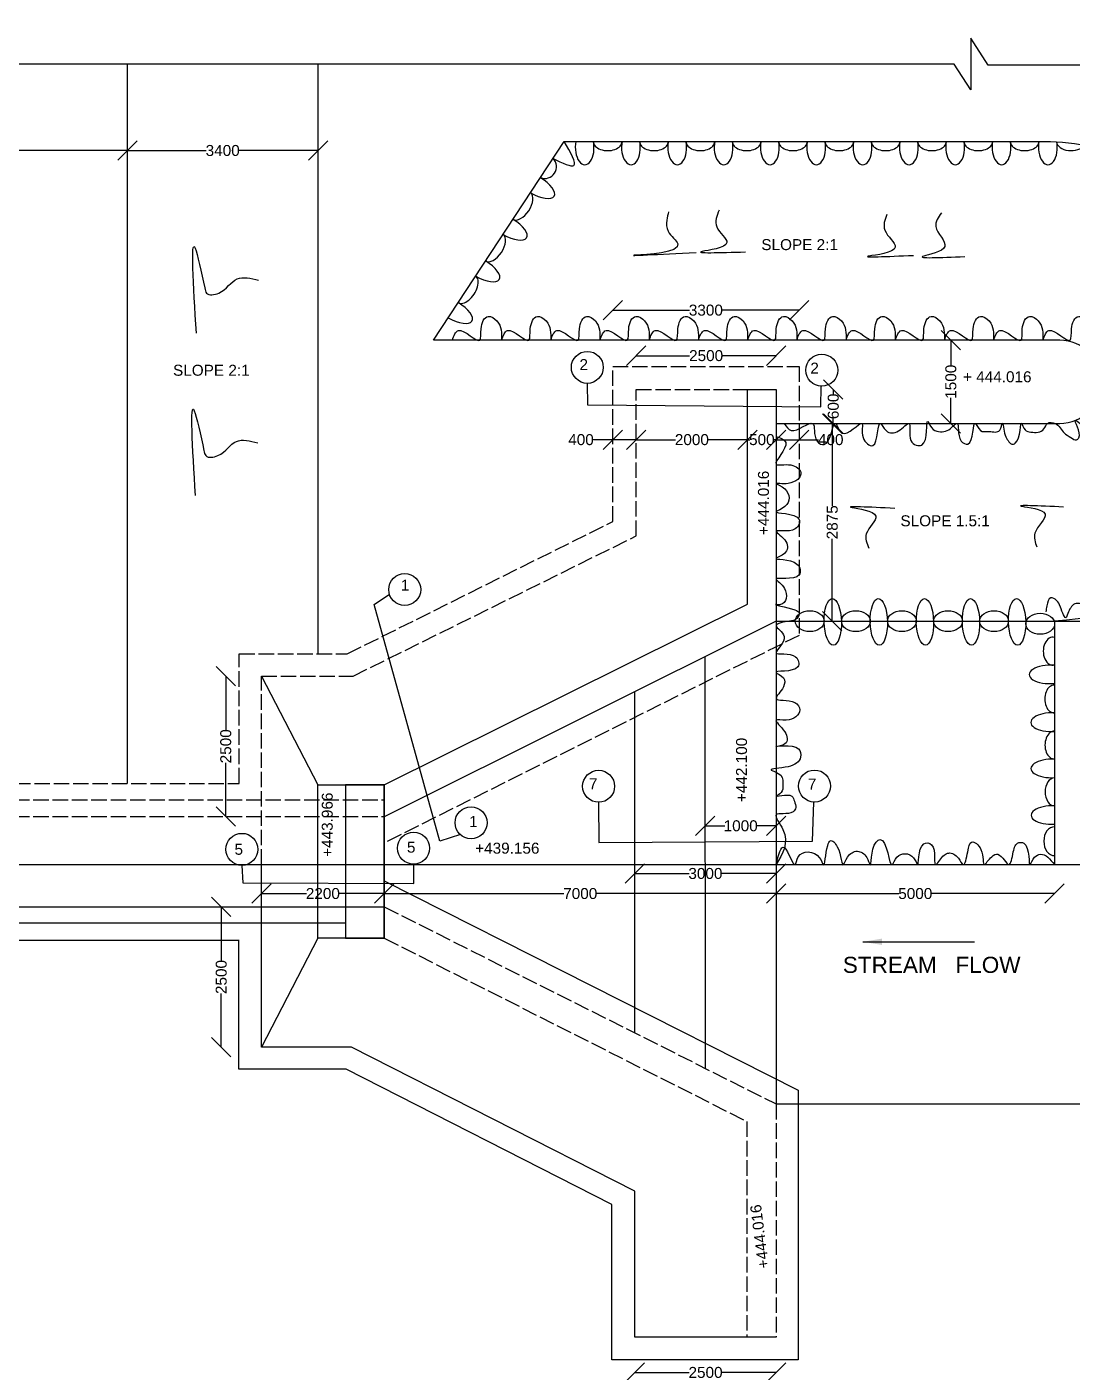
# Model space of a CAD drawing. Header units: millimetres. Extents: x 8337 to 17510, y 6818 to 12081.
# Drawn here: x 13892 to 15513, y 8573 to 10658 of the extents above; entities that cross this region are included whole.
import ezdxf

# ---------------------------------------------------------------- set-up
doc = ezdxf.new("R2010")
doc.units = ezdxf.units.MM
doc.header["$MEASUREMENT"] = 0
doc.linetypes.add('ACAD_ISO02W100', pattern=[15, 12, -3])
doc.layers.add('DIMENSION', color=2, linetype='Continuous')
doc.styles.get("Standard").update_dxf_attribs({"font": 'arial.ttf', "height": 17})
doc.dimstyles.get("Standard").update_dxf_attribs({"dimtxt": 17, "dimasz": 30, "dimexe": 0.18, "dimexo": 0.0625, "dimgap": 0.09, "dimtad": 0, "dimdec": 0, "dimzin": 0, "dimdsep": 46, "dimtxsty": 'Standard', "dimblk": 'OBLIQUE', "dimcen": 0.09, "dimse1": 1, "dimse2": 1, "dimadec": 0, "dimazin": 0, "dimtfac": 1, "dimtdec": 0, "dimtofl": 0, "dimtmove": 0, "dimatfit": 3, "dimfxl": 1, "dimtolj": 1, "dimtzin": 0, "dimarcsym": 0})

# ---------------------------------------------------------------- blocks, each defined once
blk = doc.blocks.new('_Oblique')
at = {"color": 0, "linetype": 'ByBlock', "lineweight": -2}
blk.add_line((-0.5, -0.5), (0.5, 0.5), dxfattribs=at)
blk = doc.blocks.new('*D67')
at = {"layer": 'Defpoints', "color": 0}
for p in [(13613.8, 10466.2), (14048.3, 10466.2), (14048.3, 10466.2)]:
    blk.add_point(p, dxfattribs=at)
at = {"layer": 'DIMENSION', "color": 0, "lineweight": -2}
for p, q in [((13613.8, 10466.2), (13805.6, 10466.2)), ((14048.3, 10466.2), (13856.5, 10466.2))]:
    blk.add_line(p, q, dxfattribs=at)
at = {"layer": 'DIMENSION', "color": 0, "lineweight": -2, "xscale": 30, "yscale": 30, "zscale": 30, "rotation": 180}
blk.add_blockref('_Oblique', (13613.8, 10466.2), dxfattribs=at)
at = {"layer": 'DIMENSION', "color": 0, "lineweight": -2, "xscale": 30, "yscale": 30, "zscale": 30}
blk.add_blockref('_Oblique', (14048.3, 10466.2), dxfattribs=at)
at = {"layer": 'DIMENSION', "color": 0, "insert": (13831, 10466.2), "char_height": 17, "attachment_point": 5}
blk.add_mtext('\\A1;5000', dxfattribs=at)
blk = doc.blocks.new('*D68')
at = {"layer": 'Defpoints', "color": 0}
for p in [(14048.3, 10466.2), (14343.9, 10466.2), (14343.9, 10466.2)]:
    blk.add_point(p, dxfattribs=at)
at = {"layer": 'DIMENSION', "color": 0, "lineweight": -2}
for p, q in [((14048.3, 10466.2), (14170.6, 10466.2)), ((14343.9, 10466.2), (14221.5, 10466.2))]:
    blk.add_line(p, q, dxfattribs=at)
at = {"layer": 'DIMENSION', "color": 0, "lineweight": -2, "xscale": 30, "yscale": 30, "zscale": 30, "rotation": 180}
blk.add_blockref('_Oblique', (14048.3, 10466.2), dxfattribs=at)
at = {"layer": 'DIMENSION', "color": 0, "lineweight": -2, "xscale": 30, "yscale": 30, "zscale": 30}
blk.add_blockref('_Oblique', (14343.9, 10466.2), dxfattribs=at)
at = {"layer": 'DIMENSION', "color": 0, "insert": (14196.1, 10466.2), "char_height": 17, "attachment_point": 5}
blk.add_mtext('\\A1;3400', dxfattribs=at)
blk = doc.blocks.new('*D69')
at = {"layer": 'Defpoints', "color": 0}
for p in [(14256.1, 9651.6), (14200.9, 9434.2), (14256.1, 9434.2)]:
    blk.add_point(p, dxfattribs=at)
at = {"layer": 'DIMENSION', "color": 0, "lineweight": -2}
for p, q in [((14200.9, 9651.6), (14200.9, 9568.5)), ((14200.9, 9434.2), (14200.9, 9517.3))]:
    blk.add_line(p, q, dxfattribs=at)
at = {"layer": 'DIMENSION', "color": 0, "lineweight": -2, "xscale": 30, "yscale": 30, "zscale": 30}
for p, rotation in [((14200.9, 9651.6), 90), ((14200.9, 9434.2), 270)]:
    blk.add_blockref('_Oblique', p, dxfattribs=dict(at, rotation=rotation))
at = {"layer": 'DIMENSION', "color": 0, "insert": (14200.9, 9542.9), "char_height": 17, "attachment_point": 5, "rotation": 90}
blk.add_mtext('\\A1;2500', dxfattribs=at)
blk = doc.blocks.new('*D70')
at = {"layer": 'Defpoints', "color": 0}
for p in [(14256.1, 9314.6), (14446.7, 9314.6), (14446.7, 9314.6)]:
    blk.add_point(p, dxfattribs=at)
at = {"layer": 'DIMENSION', "color": 0, "lineweight": -2}
for p, q in [((14256.1, 9314.6), (14325.8, 9314.6)), ((14446.7, 9314.6), (14377, 9314.6))]:
    blk.add_line(p, q, dxfattribs=at)
at = {"layer": 'DIMENSION', "color": 0, "lineweight": -2, "xscale": 30, "yscale": 30, "zscale": 30, "rotation": 180}
blk.add_blockref('_Oblique', (14256.1, 9314.6), dxfattribs=at)
at = {"layer": 'DIMENSION', "color": 0, "lineweight": -2, "xscale": 30, "yscale": 30, "zscale": 30}
blk.add_blockref('_Oblique', (14446.7, 9314.6), dxfattribs=at)
at = {"layer": 'DIMENSION', "color": 0, "insert": (14351.4, 9314.6), "char_height": 17, "attachment_point": 5}
blk.add_mtext('\\A1;2200', dxfattribs=at)
blk = doc.blocks.new('*D71')
at = {"layer": 'Defpoints', "color": 0}
for p in [(14256.1, 9294), (14193.9, 9076.6), (14256.1, 9076.6)]:
    blk.add_point(p, dxfattribs=at)
at = {"layer": 'DIMENSION', "color": 0, "lineweight": -2}
for p, q in [((14193.9, 9294), (14193.9, 9210.9)), ((14193.9, 9076.6), (14193.9, 9159.7))]:
    blk.add_line(p, q, dxfattribs=at)
at = {"layer": 'DIMENSION', "color": 0, "lineweight": -2, "xscale": 30, "yscale": 30, "zscale": 30}
for p, rotation in [((14193.9, 9294), 90), ((14193.9, 9076.6), 270)]:
    blk.add_blockref('_Oblique', p, dxfattribs=dict(at, rotation=rotation))
at = {"layer": 'DIMENSION', "color": 0, "insert": (14193.9, 9185.3), "char_height": 17, "attachment_point": 5, "rotation": 90}
blk.add_mtext('\\A1;2500', dxfattribs=at)
blk = doc.blocks.new('*D72')
at = {"layer": 'Defpoints', "color": 0}
for p in [(14446.7, 9314.6), (15054.2, 9314.6), (15054.2, 9314.6)]:
    blk.add_point(p, dxfattribs=at)
at = {"layer": 'DIMENSION', "color": 0, "lineweight": -2}
for p, q in [((14446.7, 9314.6), (14725.1, 9314.6)), ((15054.2, 9314.6), (14775.8, 9314.6))]:
    blk.add_line(p, q, dxfattribs=at)
at = {"layer": 'DIMENSION', "color": 0, "lineweight": -2, "xscale": 30, "yscale": 30, "zscale": 30, "rotation": 180}
blk.add_blockref('_Oblique', (14446.7, 9314.6), dxfattribs=at)
at = {"layer": 'DIMENSION', "color": 0, "lineweight": -2, "xscale": 30, "yscale": 30, "zscale": 30}
blk.add_blockref('_Oblique', (15054.2, 9314.6), dxfattribs=at)
at = {"layer": 'DIMENSION', "color": 0, "insert": (14750.5, 9314.6), "char_height": 17, "attachment_point": 5}
blk.add_mtext('\\A1;7000', dxfattribs=at)
blk = doc.blocks.new('*D73')
at = {"layer": 'Defpoints', "color": 0}
for p in [(15485.9, 9359.5), (15054.2, 9314.6), (15485.9, 9314.6)]:
    blk.add_point(p, dxfattribs=at)
at = {"layer": 'DIMENSION', "color": 0, "lineweight": -2}
for p, q in [((15054.2, 9314.6), (15244.6, 9314.6)), ((15485.9, 9314.6), (15295.5, 9314.6))]:
    blk.add_line(p, q, dxfattribs=at)
at = {"layer": 'DIMENSION', "color": 0, "lineweight": -2, "xscale": 30, "yscale": 30, "zscale": 30, "rotation": 180}
blk.add_blockref('_Oblique', (15054.2, 9314.6), dxfattribs=at)
at = {"layer": 'DIMENSION', "color": 0, "lineweight": -2, "xscale": 30, "yscale": 30, "zscale": 30}
blk.add_blockref('_Oblique', (15485.9, 9314.6), dxfattribs=at)
at = {"layer": 'DIMENSION', "color": 0, "insert": (15270, 9314.6), "char_height": 17, "attachment_point": 5}
blk.add_mtext('\\A1;5000', dxfattribs=at)
blk = doc.blocks.new('*D74')
at = {"layer": 'Defpoints', "color": 0}
for p in [(14835, 9345.7), (15054.2, 9345.7), (15054.2, 9345.7)]:
    blk.add_point(p, dxfattribs=at)
at = {"layer": 'DIMENSION', "color": 0, "lineweight": -2}
for p, q in [((14835, 9345.7), (14919.2, 9345.7)), ((15054.2, 9345.7), (14970.1, 9345.7))]:
    blk.add_line(p, q, dxfattribs=at)
at = {"layer": 'DIMENSION', "color": 0, "lineweight": -2, "xscale": 30, "yscale": 30, "zscale": 30, "rotation": 180}
blk.add_blockref('_Oblique', (14835, 9345.7), dxfattribs=at)
at = {"layer": 'DIMENSION', "color": 0, "lineweight": -2, "xscale": 30, "yscale": 30, "zscale": 30}
blk.add_blockref('_Oblique', (15054.2, 9345.7), dxfattribs=at)
at = {"layer": 'DIMENSION', "color": 0, "insert": (14944.6, 9345.7), "char_height": 17, "attachment_point": 5}
blk.add_mtext('\\A1;3000', dxfattribs=at)
blk = doc.blocks.new('*D75')
at = {"layer": 'Defpoints', "color": 0}
for p in [(14944.4, 9419.6), (15054.2, 9419.6), (15054.2, 9419.6)]:
    blk.add_point(p, dxfattribs=at)
at = {"layer": 'DIMENSION', "color": 0, "lineweight": -2}
for p, q in [((14944.4, 9419.6), (14974.7, 9419.6)), ((15054.2, 9419.6), (15023.9, 9419.6))]:
    blk.add_line(p, q, dxfattribs=at)
at = {"layer": 'DIMENSION', "color": 0, "lineweight": -2, "xscale": 30, "yscale": 30, "zscale": 30, "rotation": 180}
blk.add_blockref('_Oblique', (14944.4, 9419.6), dxfattribs=at)
at = {"layer": 'DIMENSION', "color": 0, "lineweight": -2, "xscale": 30, "yscale": 30, "zscale": 30}
blk.add_blockref('_Oblique', (15054.2, 9419.6), dxfattribs=at)
at = {"layer": 'DIMENSION', "color": 0, "insert": (14999.3, 9419.6), "char_height": 17, "attachment_point": 5}
blk.add_mtext('\\A1;1000', dxfattribs=at)
blk = doc.blocks.new('*D77')
at = {"layer": 'Defpoints', "color": 0}
for p in [(14835.4, 8626.9), (15054.2, 8626.9), (15054.2, 8572.4)]:
    blk.add_point(p, dxfattribs=at)
at = {"layer": 'DIMENSION', "color": 0, "lineweight": -2}
for p, q in [((14835.4, 8572.4), (14919.2, 8572.4)), ((15054.2, 8572.4), (14970.4, 8572.4))]:
    blk.add_line(p, q, dxfattribs=at)
at = {"layer": 'DIMENSION', "color": 0, "lineweight": -2, "xscale": 30, "yscale": 30, "zscale": 30, "rotation": 180}
blk.add_blockref('_Oblique', (14835.4, 8572.4), dxfattribs=at)
at = {"layer": 'DIMENSION', "color": 0, "lineweight": -2, "xscale": 30, "yscale": 30, "zscale": 30}
blk.add_blockref('_Oblique', (15054.2, 8572.4), dxfattribs=at)
at = {"layer": 'DIMENSION', "color": 0, "insert": (14944.8, 8572.4), "char_height": 17, "attachment_point": 5}
blk.add_mtext('\\A1;2500', dxfattribs=at)
blk = doc.blocks.new('*D78')
at = {"layer": 'Defpoints', "color": 0}
for p in [(14799.7, 8592.2), (15088.2, 8592.2), (15088.2, 8543.6)]:
    blk.add_point(p, dxfattribs=at)
at = {"layer": 'DIMENSION', "color": 0, "lineweight": -2}
for p, q in [((14799.7, 8543.6), (14918.5, 8543.6)), ((15088.2, 8543.6), (14969.4, 8543.6))]:
    blk.add_line(p, q, dxfattribs=at)
at = {"layer": 'DIMENSION', "color": 0, "lineweight": -2, "xscale": 30, "yscale": 30, "zscale": 30, "rotation": 180}
blk.add_blockref('_Oblique', (14799.7, 8543.6), dxfattribs=at)
at = {"layer": 'DIMENSION', "color": 0, "lineweight": -2, "xscale": 30, "yscale": 30, "zscale": 30}
blk.add_blockref('_Oblique', (15088.2, 8543.6), dxfattribs=at)
at = {"layer": 'DIMENSION', "color": 0, "insert": (14944, 8543.6), "char_height": 17, "attachment_point": 5}
blk.add_mtext('\\A1;3300', dxfattribs=at)
blk = doc.blocks.new('*D79')
at = {"layer": 'Defpoints', "color": 0}
for p in [(15141.3, 10043.4), (15142.9, 10043.4), (15142.9, 9736.8)]:
    blk.add_point(p, dxfattribs=at)
at = {"layer": 'DIMENSION', "color": 0, "lineweight": -2}
for p, q in [((15141.3, 10043.4), (15141.3, 9915.8)), ((15141.3, 9736.8), (15141.3, 9864.4))]:
    blk.add_line(p, q, dxfattribs=at)
at = {"layer": 'DIMENSION', "color": 0, "lineweight": -2, "xscale": 30, "yscale": 30, "zscale": 30}
for p, rotation in [((15141.3, 10043.4), 90), ((15141.3, 9736.8), 270)]:
    blk.add_blockref('_Oblique', p, dxfattribs=dict(at, rotation=rotation))
at = {"layer": 'DIMENSION', "color": 0, "insert": (15141.3, 9890.1), "char_height": 17, "attachment_point": 5, "rotation": 90}
blk.add_mtext('\\A1;2875', dxfattribs=at)
blk = doc.blocks.new('*D80')
at = {"layer": 'Defpoints', "color": 0}
for p in [(15325.2, 10172.3), (15325.2, 10172.3), (15325.2, 10043.4)]:
    blk.add_point(p, dxfattribs=at)
at = {"layer": 'DIMENSION', "color": 0, "lineweight": -2}
for p, q in [((15325.2, 10172.3), (15325.2, 10132.5)), ((15325.2, 10043.4), (15325.2, 10083.2))]:
    blk.add_line(p, q, dxfattribs=at)
at = {"layer": 'DIMENSION', "color": 0, "lineweight": -2, "xscale": 30, "yscale": 30, "zscale": 30}
for p, rotation in [((15325.2, 10172.3), 90), ((15325.2, 10043.4), 270)]:
    blk.add_blockref('_Oblique', p, dxfattribs=dict(at, rotation=rotation))
at = {"layer": 'DIMENSION', "color": 0, "insert": (15325.2, 10107.9), "char_height": 17, "attachment_point": 5, "rotation": 90}
blk.add_mtext('\\A1;1500', dxfattribs=at)
blk = doc.blocks.new('*D81')
at = {"layer": 'Defpoints', "color": 0}
for p in [(15054.2, 10096), (15054.2, 10043.4), (15142.9, 10043.4)]:
    blk.add_point(p, dxfattribs=at)
at = {"layer": 'DIMENSION', "color": 0, "lineweight": -2}
for p, q in [((15142.9, 10096), (15142.9, 10088.6)), ((15142.9, 10043.4), (15142.9, 10050.8))]:
    blk.add_line(p, q, dxfattribs=at)
at = {"layer": 'DIMENSION', "color": 0, "lineweight": -2, "xscale": 30, "yscale": 30, "zscale": 30}
for p, rotation in [((15142.9, 10096), 90), ((15142.9, 10043.4), 270)]:
    blk.add_blockref('_Oblique', p, dxfattribs=dict(at, rotation=rotation))
at = {"layer": 'DIMENSION', "color": 0, "insert": (15142.9, 10069.7), "char_height": 17, "attachment_point": 5, "rotation": 90}
blk.add_mtext('\\A1;600', dxfattribs=at)
blk = doc.blocks.new('*D82')
at = {"layer": 'Defpoints', "color": 0}
for p in [(14800.9, 10018.1), (14837.2, 10018.1), (14837.2, 10018.1)]:
    blk.add_point(p, dxfattribs=at)
at = {"layer": 'DIMENSION', "color": 0, "lineweight": -2}
for p, q in [((14800.9, 10018.1), (14770.9, 10018.1)), ((14837.2, 10018.1), (14800.9, 10018.1))]:
    blk.add_line(p, q, dxfattribs=at)
at = {"layer": 'DIMENSION', "color": 0, "lineweight": -2, "xscale": 30, "yscale": 30, "zscale": 30, "rotation": 180}
blk.add_blockref('_Oblique', (14800.9, 10018.1), dxfattribs=at)
at = {"layer": 'DIMENSION', "color": 0, "lineweight": -2, "xscale": 30, "yscale": 30, "zscale": 30}
blk.add_blockref('_Oblique', (14837.2, 10018.1), dxfattribs=at)
at = {"layer": 'DIMENSION', "color": 0, "insert": (14751.7, 10018.1), "char_height": 17, "attachment_point": 5}
blk.add_mtext('\\A1;400', dxfattribs=at)
blk = doc.blocks.new('*D83')
at = {"layer": 'Defpoints', "color": 0}
for p in [(14837.2, 10018.1), (15010, 10018.1), (15010, 10018.1)]:
    blk.add_point(p, dxfattribs=at)
at = {"layer": 'DIMENSION', "color": 0, "lineweight": -2}
for p, q in [((14837.2, 10018.1), (14898, 10018.1)), ((15010, 10018.1), (14949.2, 10018.1))]:
    blk.add_line(p, q, dxfattribs=at)
at = {"layer": 'DIMENSION', "color": 0, "lineweight": -2, "xscale": 30, "yscale": 30, "zscale": 30, "rotation": 180}
blk.add_blockref('_Oblique', (14837.2, 10018.1), dxfattribs=at)
at = {"layer": 'DIMENSION', "color": 0, "lineweight": -2, "xscale": 30, "yscale": 30, "zscale": 30}
blk.add_blockref('_Oblique', (15010, 10018.1), dxfattribs=at)
at = {"layer": 'DIMENSION', "color": 0, "insert": (14923.6, 10018.1), "char_height": 17, "attachment_point": 5}
blk.add_mtext('\\A1;2000', dxfattribs=at)
blk = doc.blocks.new('*D84')
at = {"layer": 'Defpoints', "color": 0}
for p in [(15010, 10018.1), (15054.2, 10018.1), (15054.2, 10018.1)]:
    blk.add_point(p, dxfattribs=at)
at = {"layer": 'DIMENSION', "color": 0, "lineweight": -2}
for p, q in [((15010, 10018.1), (15013.3, 10018.1)), ((15054.2, 10018.1), (15050.9, 10018.1))]:
    blk.add_line(p, q, dxfattribs=at)
at = {"layer": 'DIMENSION', "color": 0, "lineweight": -2, "xscale": 30, "yscale": 30, "zscale": 30, "rotation": 180}
blk.add_blockref('_Oblique', (15010, 10018.1), dxfattribs=at)
at = {"layer": 'DIMENSION', "color": 0, "lineweight": -2, "xscale": 30, "yscale": 30, "zscale": 30}
blk.add_blockref('_Oblique', (15054.2, 10018.1), dxfattribs=at)
at = {"layer": 'DIMENSION', "color": 0, "insert": (15032.1, 10018.1), "char_height": 17, "attachment_point": 5}
blk.add_mtext('\\A1;500', dxfattribs=at)
blk = doc.blocks.new('*D85')
at = {"layer": 'Defpoints', "color": 0}
for p in [(15054.2, 10018.1), (15089.8, 10018.1), (15089.8, 10018.1)]:
    blk.add_point(p, dxfattribs=at)
at = {"layer": 'DIMENSION', "color": 0, "lineweight": -2}
for p, q in [((15054.2, 10018.1), (15089.8, 10018.1)), ((15089.8, 10018.1), (15119.8, 10018.1))]:
    blk.add_line(p, q, dxfattribs=at)
at = {"layer": 'DIMENSION', "color": 0, "lineweight": -2, "xscale": 30, "yscale": 30, "zscale": 30, "rotation": 180}
blk.add_blockref('_Oblique', (15054.2, 10018.1), dxfattribs=at)
at = {"layer": 'DIMENSION', "color": 0, "lineweight": -2, "xscale": 30, "yscale": 30, "zscale": 30}
blk.add_blockref('_Oblique', (15089.8, 10018.1), dxfattribs=at)
at = {"layer": 'DIMENSION', "color": 0, "insert": (15138.9, 10018.1), "char_height": 17, "attachment_point": 5}
blk.add_mtext('\\A1;400', dxfattribs=at)
blk = doc.blocks.new('*D86')
at = {"layer": 'Defpoints', "color": 0}
for p in [(15054.2, 10148.3), (14837.2, 10096), (15054.2, 10096)]:
    blk.add_point(p, dxfattribs=at)
at = {"layer": 'DIMENSION', "color": 0, "lineweight": -2}
for p, q in [((14837.2, 10148.3), (14920.1, 10148.3)), ((15054.2, 10148.3), (14971.3, 10148.3))]:
    blk.add_line(p, q, dxfattribs=at)
at = {"layer": 'DIMENSION', "color": 0, "lineweight": -2, "xscale": 30, "yscale": 30, "zscale": 30, "rotation": 180}
blk.add_blockref('_Oblique', (14837.2, 10148.3), dxfattribs=at)
at = {"layer": 'DIMENSION', "color": 0, "lineweight": -2, "xscale": 30, "yscale": 30, "zscale": 30}
blk.add_blockref('_Oblique', (15054.2, 10148.3), dxfattribs=at)
at = {"layer": 'DIMENSION', "color": 0, "insert": (14945.7, 10148.3), "char_height": 17, "attachment_point": 5}
blk.add_mtext('\\A1;2500', dxfattribs=at)
blk = doc.blocks.new('*D87')
at = {"layer": 'Defpoints', "color": 0}
for p in [(15089.8, 10218.8), (14800.9, 10131.7), (15089.8, 10131.7)]:
    blk.add_point(p, dxfattribs=at)
at = {"layer": 'DIMENSION', "color": 0, "lineweight": -2}
for p, q in [((14800.9, 10218.8), (14919.9, 10218.8)), ((15089.8, 10218.8), (14970.8, 10218.8))]:
    blk.add_line(p, q, dxfattribs=at)
at = {"layer": 'DIMENSION', "color": 0, "lineweight": -2, "xscale": 30, "yscale": 30, "zscale": 30, "rotation": 180}
blk.add_blockref('_Oblique', (14800.9, 10218.8), dxfattribs=at)
at = {"layer": 'DIMENSION', "color": 0, "lineweight": -2, "xscale": 30, "yscale": 30, "zscale": 30}
blk.add_blockref('_Oblique', (15089.8, 10218.8), dxfattribs=at)
at = {"layer": 'DIMENSION', "color": 0, "insert": (14945.3, 10218.8), "char_height": 17, "attachment_point": 5}
blk.add_mtext('\\A1;3300', dxfattribs=at)

msp = doc.modelspace()

# ---------------------------------------------------------------- linework, layer by layer
at = {"layer": 'DIMENSION', "color": 0}
for points in [[(8487.4, 8295.2), (15885.2, 8295.2), (15885.2, 8689.1), (15919.4, 8705.6), (15849.1, 8705.6), (15886.5, 8719.6), (15886.5, 10154.7), (15928.2, 10175.1), (15852.5, 10175.1), (15889.3, 10194.1), (15889.3, 10598.5), (15382.8, 10598.5), (15356.3, 10640.5), (15356.3, 10560.5), (15330.3, 10600), (11917.6, 10600), (11900.8, 10556.9), (11881.7, 10657.8), (11869.6, 10603.7), (9089.4, 10603.7)], [(14048.3, 9485.3), (14048.3, 10600)], [(14343.9, 9686.1), (14343.9, 10600)], [(14446.7, 9483.2), (15010, 9763.4), (15010, 10096), (15054.2, 10096), (15054.2, 8988.6)], [(14761.5, 10105.4), (14761.9, 10072), (15123.4, 10068.8), (15124.3, 10101.2)], [(14564.6, 9406), (14532.7, 9396), (14430.9, 9762.6), (14454.5, 9778.8)], [(15054.2, 9736.8), (14446.7, 9433.4)], [(15054.2, 9736.8), (15886.5, 9736.8)], [(15485.9, 9736.8), (15485.9, 9359.5)], [(14944.6, 9043.7), (14944.3, 9681.9)], [(14256.1, 9651.6), (14343.4, 9483.2)], [(14835, 9098.8), (14835, 9627.3)], [(8423.7, 9499.3), (8423.7, 9359.5), (15943.3, 9359.5), (15943.3, 9497.8)], [(14779, 9456.1), (14779.1, 9393.8), (15110.7, 9395.9), (15112.9, 9456.5)], [(14225.9, 9358.4), (14227.1, 9331.1), (14492.5, 9330.3), (14492.3, 9360.2)], [(15054.2, 8626.9), (14835.4, 8626.9), (14835.4, 8853.3), (14395.9, 9076.6), (14256.1, 9076.6), (14256.1, 9359.5)], [(10242.4, 9335.4), (9300.5, 9013.1), (9300.5, 8573.8), (9505.3, 8573.8), (9505.3, 8869.4), (10270.1, 9129.3), (10365.4, 9129.3), (10365.4, 9242.4), (14221.7, 9242.4)], [(14446.7, 9334.4), (15088.2, 9009.8), (15088.2, 8592.2), (14799.7, 8592.2), (14799.7, 8832.5), (14387.6, 9042.4), (14221.3, 9042.4), (14221.3, 9242.4)], [(10242.4, 9294), (14446.7, 9294)], [(10242.4, 9269.4), (14386.5, 9269.4)], [(14343.4, 9245.5), (14256.1, 9076.6)], [(15054.2, 8988.6), (15886.5, 8988.6)]]:
    msp.add_lwpolyline(points, dxfattribs=at)
msp.add_lwpolyline([(15054.2, 10043.4), (15494, 10043.4, 1), (15494, 10172.3), (14523.1, 10172.3), (14725.7, 10480.2), (15479.9, 10480.2, -0.957991), (15485.9, 9736.8, 123.255809)], format="xyb", dxfattribs=at)
at = {"layer": 'DIMENSION', "color": 0, "linetype": 'ACAD_ISO02W100', "ltscale": 2}
for points in [[(9298.3, 9709.7), (9298.3, 10149.5), (9496.5, 10149.5), (9496.5, 9854), (10268.1, 9598.9), (10364.1, 9598.9), (10364.1, 9485.3), (14221.7, 9485.3)], [(14221.7, 9485.3), (14221.7, 9686.1), (14389.2, 9686.1), (14800.9, 9891.3), (14800.9, 10131.7), (15089.8, 10131.7), (15089.8, 9714.8), (14447.7, 9393.8)], [(14256.1, 9359.5), (14256.1, 9651.6), (14398.2, 9651.6), (14837.2, 9868.9), (14837.2, 10096), (15010, 10096)], [(10242.4, 9459.7), (14446.7, 9459.7)], [(10242.4, 9434.2), (14446.7, 9434.2)], [(14446.7, 9294), (15054.2, 8988.6)], [(14446.7, 9245.5), (15008.9, 8961.4), (15008.9, 8626.9)], [(15054.2, 8988.6), (15054.2, 8626.9)]]:
    msp.add_lwpolyline(points, dxfattribs=at)
at = {"layer": 'DIMENSION', "color": 0}
for points in [[(14343.4, 9483.2), (14446.7, 9483.2), (14446.7, 9245.5), (14343.4, 9245.5)], [(14446.7, 9483.2), (14386.5, 9483.2), (14386.5, 9245.5), (14446.7, 9245.5)]]:
    msp.add_lwpolyline(points, close=True, dxfattribs=at)
for centre in [(14761.5, 10130.2), (15125, 10125.9), (14478.3, 9785.8), (14779, 9480.9), (15113.7, 9481.3), (14581.2, 9424.4), (14225.9, 9383.2), (14492.1, 9385)]:
    msp.add_circle(centre, 24.8, dxfattribs=at)
for centre, major_axis, ratio, start_param, end_param in [((14757.3, 10471), (0.4, -26.8), 0.542833, 4.351456, 8.198203), ((14793.1, 10480.2), (-22.2, 0), 0.638398, 0, 3.141593), ((14829.1, 10471), (0.4, -26.8), 0.542833, 4.351456, 8.198203), ((14864.9, 10480.2), (-22.2, 0), 0.638398, 0, 3.141593), ((14900.9, 10471), (0.4, -26.8), 0.542833, 4.351456, 8.198203), ((14936.8, 10480.2), (-22.2, 0), 0.638398, 0, 3.141593), ((14972.8, 10471), (0.4, -26.8), 0.542833, 4.351456, 8.198203), ((15008.6, 10480.2), (-22.2, 0), 0.638398, 0, 3.141593), ((15044.6, 10471), (0.4, -26.8), 0.542833, 4.351456, 8.198203), ((15080.4, 10480.2), (-22.2, 0), 0.638398, 0, 3.141593), ((15116.4, 10471), (0.4, -26.8), 0.542833, 4.351456, 8.198203), ((15152.2, 10480.2), (-22.2, 0), 0.638398, 0, 3.141593), ((15188.3, 10471), (0.4, -26.8), 0.542833, 4.351456, 8.198203), ((15224.1, 10480.2), (-22.2, 0), 0.638398, 0, 3.141593), ((15260.1, 10471), (0.4, -26.8), 0.542833, 4.351456, 8.198203), ((15295.9, 10480.2), (-22.2, 0), 0.638398, 0, 3.141593), ((15331.9, 10471), (0.4, -26.8), 0.542833, 4.351456, 8.198203), ((15367.7, 10480.2), (-22.2, 0), 0.638398, 0, 3.141593), ((15403.7, 10471), (0.4, -26.8), 0.542833, 4.351456, 8.198203), ((15439.6, 10480.2), (-22.2, 0), 0.638398, 0, 3.141593), ((15475.6, 10471), (0.4, -26.8), 0.542833, 4.351456, 8.180575), ((15511.4, 10480.2), (-22.2, 0), 0.638398, 0.03102, 2.744291), ((14695.5, 10441), (12.8, 12.8), 1, 3.548733, 6.28246), ((14680.4, 10412.9), (29.7, -17.2), 0.407586, 4.712389, 7.805996), ((14659.7, 10380.3), (-13.6, -20.6), 0.537237, 0.014647, 3.126945), ((14637.9, 10348.3), (29.7, -17.2), 0.407586, 4.712389, 7.805996), ((14617.2, 10315.7), (-13.6, -20.6), 0.537237, 0.016132, 3.125461), ((14595.4, 10283.8), (29.7, -17.2), 0.407586, 4.712963, 7.805422), ((14574.9, 10251), (-13.6, -20.6), 0.537237, 0, 3.141593), ((14553.1, 10219.1), (29.7, -17.2), 0.407586, 4.706729, 7.811656), ((15483, 9690.3), (0, -21.6), 0.674677, 2.939245, 6.485533), ((15479, 9654.4), (-32.2, -0.5), 0.447956, 4.48877, 8.06393), ((15485.4, 9616.2), (0, -21.6), 0.674677, 3.109397, 6.315381), ((15481.4, 9580.3), (-32.2, -0.5), 0.447956, 4.566259, 7.986441), ((15485.7, 9544.7), (0, -21.6), 0.674677, 3.125588, 6.29919), ((15481.6, 9508.7), (-32.2, -0.5), 0.447956, 4.573639, 7.979061), ((15485.9, 9472.3), (0, -21.6), 0.674677, 3.141593, 6.283185), ((15481.9, 9436.4), (-32.2, -0.5), 0.447956, 4.580929, 7.971772), ((15485.9, 9395.8), (0, -22.4), 0.73974, 3.141593, 6.283185)]:
    msp.add_ellipse(centre, major_axis=major_axis, ratio=ratio, start_param=start_param, end_param=end_param, dxfattribs=at)
for centre, major_axis, ratio in [((15142.1, 9735.7), (-0.8, 36.1), 0.371269), ((15213.5, 9735.7), (-0.8, 36.1), 0.371269), ((15285, 9735.7), (-0.8, 36.1), 0.371269), ((15356.4, 9735.7), (-0.8, 36.1), 0.371269), ((15427.9, 9735.7), (-0.8, 36.1), 0.371269), ((15106.4, 9736.8), (-22.4, 0), 0.72443), ((15177.9, 9736.8), (-22.4, 0), 0.72443), ((15249.3, 9736.8), (-22.4, 0), 0.72443), ((15320.8, 9736.8), (-22.4, 0), 0.72443), ((15392.2, 9736.8), (-22.4, 0), 0.72443), ((15463.7, 9732.8), (-22.4, 0), 0.72443)]:
    msp.add_ellipse(centre, major_axis=major_axis, ratio=ratio, dxfattribs=at)
for points in [[(14708.3, 10453.8), (14740.8, 10443), (14725.7, 10480.2)], [(15583.2, 10461.8), (15582.8, 10445.5), (15612.8, 10436.3), (15621.7, 10446.7), (15613.8, 10423.3), (15619.1, 10400.3), (15649.1, 10432.8), (15649.3, 10411.4), (15676.1, 10401), (15685.8, 10409.3), (15675.7, 10391.2), (15681.4, 10365.4), (15709.7, 10390.3), (15706.8, 10369.1), (15741.1, 10359.9), (15725, 10341.9), (15726.7, 10320.6), (15761.8, 10335.3), (15756, 10315.5), (15785.8, 10300), (15766.9, 10283.3), (15768.3, 10261.4), (15801, 10272.1), (15791.2, 10251.8), (15818.4, 10230.4), (15786.8, 10210.9), (15812.4, 10197.1), (15827.3, 10200.9), (15816.1, 10183.8), (15835.6, 10158.8), (15805.5, 10148.5), (15807.8, 10129.8), (15838.3, 10131.8), (15832.8, 10128.4), (15821.5, 10113.1), (15824.2, 10094.2), (15838.4, 10087.8), (15808.3, 10082.9), (15799.8, 10068.2), (15834.9, 10053.5), (15820.8, 10048.4), (15814.5, 10034.3), (15826.7, 10013.6), (15793.1, 10012.9), (15788.4, 9997.5), (15817.6, 9984.1), (15800.7, 9983.2), (15790.3, 9963.6), (15800, 9942.6), (15771.8, 9949.3), (15760.9, 9944.6), (15764.8, 9924.3), (15785.1, 9915.5), (15766.5, 9917.8), (15753.1, 9902.4), (15752.1, 9884.8), (15759.6, 9878.6), (15743.1, 9888.4), (15721.6, 9891), (15716.3, 9875.3), (15738.8, 9854.3), (15719.6, 9862.4), (15706.4, 9842.8), (15709.1, 9825.9), (15676, 9840), (15667.4, 9834.5), (15677.1, 9814.9), (15683.6, 9805.9), (15673.1, 9814.1), (15653.7, 9811.3), (15642.6, 9794), (15646.7, 9782.6), (15632.5, 9791.9), (15618.4, 9797.7), (15609.6, 9790.8), (15616.8, 9775.6), (15619.7, 9769.1), (15607.3, 9778.8), (15597.9, 9778.8), (15580.8, 9772.8), (15575.7, 9765), (15579.3, 9753.7), (15567.5, 9772.3), (15555.5, 9784.3), (15543.3, 9773.4), (15544.2, 9758.2), (15547.1, 9745.1), (15541.9, 9754.3), (15524.8, 9764), (15515.2, 9762.6), (15509.9, 9755.7), (15505.5, 9746), (15504.5, 9743), (15495.1, 9758.7), (15489.1, 9769), (15480.1, 9773), (15474.1, 9760.7), (15472.5, 9751.3)], [(14887.6, 10371.3), (14884.8, 10358.2), (14886.8, 10341.1), (14901.9, 10321.6), (14837.1, 10304), (14930.2, 10308)], [(14965.9, 10373.9), (14962.1, 10347.8), (14977.9, 10323.5), (14939.8, 10309.8), (15006.8, 10309.1)], [(15225.8, 10367), (15222.8, 10342.7), (15239, 10316.5), (15198.7, 10302.7), (15267.4, 10303.8)], [(15310.7, 10369.7), (15301.8, 10348.3), (15315.8, 10317.5), (15283.1, 10302.7), (15346.7, 10301.9)], [(14155.3, 10183.3), (14153.4, 10314.8), (14168.2, 10253.3), (14171.2, 10245.3), (14189.9, 10245.3), (14218.5, 10267.3), (14251.8, 10265.2)], [(14552.2, 10172.3), (14561.6, 10187.3), (14594.6, 10172.3), (14596.7, 10189.7), (14607.8, 10209.1), (14621.4, 10202.1), (14628.5, 10172.3)], [(14628.5, 10172.3), (14637.9, 10187.3), (14670.9, 10172.3), (14673, 10189.7), (14684.1, 10209.1), (14697.7, 10202.1), (14704.8, 10172.3)], [(14704.8, 10172.3), (14714.2, 10187.3), (14747.2, 10172.3), (14749.3, 10189.7), (14760.4, 10209.1), (14774, 10202.1), (14781.1, 10172.3)], [(14781.1, 10172.3), (14790.5, 10187.3), (14823.5, 10172.3), (14825.6, 10189.7), (14836.7, 10209.1), (14850.4, 10202.1), (14857.4, 10172.3)], [(14857.4, 10172.3), (14866.8, 10187.3), (14899.8, 10172.3), (14901.9, 10189.7), (14913, 10209.1), (14926.7, 10202.1), (14933.7, 10172.3)], [(14933.7, 10172.3), (14943.2, 10187.3), (14976.1, 10172.3), (14978.2, 10189.7), (14989.3, 10209.1), (15003, 10202.1), (15010, 10172.3)], [(15010, 10172.3), (15019.5, 10187.3), (15052.4, 10172.3), (15054.5, 10189.7), (15065.6, 10209.1), (15079.3, 10202.1), (15086.3, 10172.3)], [(15086.3, 10172.3), (15095.8, 10187.3), (15128.7, 10172.3), (15130.8, 10189.7), (15141.9, 10209.1), (15155.6, 10202.1), (15162.6, 10172.3)], [(15162.6, 10172.3), (15172.1, 10187.3), (15205.1, 10172.3), (15207.1, 10189.7), (15218.2, 10209.1), (15231.9, 10202.1), (15238.9, 10172.3)], [(15238.9, 10172.3), (15248.4, 10187.3), (15281.4, 10172.3), (15283.4, 10189.7), (15294.6, 10209.1), (15308.2, 10202.1), (15315.2, 10172.3)], [(15315.2, 10172.3), (15324.7, 10187.3), (15357.7, 10172.3), (15359.7, 10189.7), (15370.9, 10209.1), (15384.5, 10202.1), (15391.5, 10172.3)], [(15391.5, 10172.3), (15401, 10187.3), (15434, 10172.3), (15436, 10189.7), (15447.2, 10209.1), (15460.8, 10202.1), (15467.8, 10172.3)], [(15467.8, 10172.3), (15477.3, 10187.3), (15510.3, 10172.3), (15512.3, 10189.7), (15523.5, 10209.1), (15537.1, 10202.1), (15533.6, 10158.8)], [(15066.8, 10043.4), (15077.7, 10032.5), (15111.1, 10043.4), (15117.7, 10015.7), (15128.8, 10010.5), (15146.5, 10043.4), (15156.3, 10028.4), (15187.2, 10043.4), (15189.1, 10021.6), (15204.3, 10009.1), (15215.9, 10043.4), (15224.8, 10032.1), (15244.1, 10031.6), (15260.4, 10043.4), (15263.2, 10016.6), (15271.6, 10009.6), (15280.2, 10009.8), (15289.7, 10046.1), (15297.9, 10033.9), (15309, 10030.5), (15319.5, 10032.1), (15334.5, 10043.4), (15341.2, 10016), (15351.4, 10011.4), (15363.2, 10043.4), (15371, 10032.5), (15384.6, 10030.7), (15401.2, 10033), (15404.8, 10043.4), (15409.3, 10025.3), (15413.9, 10016.6), (15419.6, 10011.2), (15425, 10012.6), (15435, 10043.4), (15440.2, 10033.4), (15449.3, 10030), (15460.4, 10029.8), (15469.5, 10034.8), (15475.2, 10043.4), (15486.9, 10043.4), (15500.8, 10028.7), (15511.4, 10021.4), (15520.1, 10017.8), (15523.5, 10021), (15518, 10048), (15537.6, 10039.1), (15544.4, 10043.2), (15551.2, 10049.5), (15551.9, 10056.4), (15548.1, 10072.7), (15560.3, 10076.6), (15573.4, 10080.4), (15586.2, 10087.2), (15580.3, 10102.1), (15558.5, 10107.9), (15573.4, 10122.3), (15570.5, 10132.7), (15563.2, 10142.5), (15545.3, 10147), (15553.7, 10163.7), (15556.6, 10173.5), (15556.6, 10184.6), (15542.2, 10188.2), (15533.6, 10158.8)], [(14154, 9931.4), (14152.1, 10062.9), (14167, 10001.4), (14170, 9993.4), (14188.7, 9993.4), (14217.3, 10015.4), (14250.6, 10013.3)], [(15054.2, 10023.1), (15069.1, 10013.7), (15054.2, 9980.1), (15077, 9978.9), (15092.6, 9967.2), (15072.9, 9950.2), (15054.2, 9950.2), (15067.7, 9941.8), (15068, 9914.5), (15054.2, 9906.7), (15089.8, 9894.6), (15083.9, 9880), (15054.2, 9876.2), (15069.5, 9860.1), (15067, 9841.6), (15054.2, 9834.3), (15086.6, 9825.3), (15089.8, 9808.4), (15054.2, 9801.8), (15067.2, 9787.5), (15061.2, 9762.5), (15054.2, 9762.5), (15083.4, 9754.2), (15089.8, 9750.1), (15086.1, 9740.8), (15075, 9736.8), (15054.2, 9729.7), (15066.8, 9713.3), (15054.2, 9687.9), (15084.5, 9681.5), (15087.8, 9666.1), (15054.2, 9657.2), (15065.5, 9648.8), (15065.5, 9635), (15054.2, 9616.9), (15083.3, 9610.8), (15091, 9599.5), (15070, 9583.4), (15054.2, 9583.4), (15067.6, 9565.4), (15068, 9546.8), (15054.2, 9542.3), (15089, 9539.1), (15092.2, 9526.2), (15072.8, 9511.3), (15046.6, 9506), (15061.5, 9498), (15064.7, 9481.8), (15062.3, 9471.3), (15054.2, 9465.7), (15078.5, 9465.7), (15082.5, 9457.6), (15084.9, 9447.9), (15080.5, 9441.5), (15054.2, 9436.6), (15064.7, 9413.8), (15054.2, 9359.5)], [(15238.4, 9911.5), (15172.1, 9912.9), (15208.7, 9899.6), (15194.1, 9872.2), (15198.1, 9850)], [(15500, 9913.7), (15435.8, 9914.8), (15471.3, 9902.9), (15455.5, 9873.4), (15458.5, 9852)], [(15054.2, 9359.5), (15067.1, 9385.8), (15084.1, 9359.5), (15088.5, 9371.4), (15121.2, 9370.6), (15127.3, 9359.5), (15134.2, 9389.2), (15138.2, 9396.4), (15149.1, 9387.2), (15158.8, 9359.5), (15164.9, 9371), (15180.2, 9380.3), (15194.7, 9370.6), (15199.6, 9359.5), (15209.3, 9394.4), (15215.3, 9398.5), (15234.3, 9359.5), (15241.5, 9371), (15267.3, 9370.2), (15273.4, 9359.5), (15283.1, 9391.6), (15295.2, 9390.4), (15302.1, 9359.5), (15308.1, 9366.6), (15321.8, 9377.5), (15336.8, 9369.4), (15344, 9359.5), (15351.3, 9379.5), (15357.4, 9394.4), (15371.9, 9382.7), (15377.2, 9359.5), (15388.5, 9371.8), (15398.2, 9375.5), (15415.1, 9359.5), (15422, 9379.1), (15430.5, 9393.6), (15438.1, 9392.8), (15448.2, 9359.5), (15455.1, 9371), (15464, 9375.5), (15485.9, 9359.5)]]:
    msp.add_spline(points, degree=3, dxfattribs=at)

# ---------------------------------------------------------------- texts
for s, height, p in [('SLOPE 2:1', 17, (15031.3, 10311.9)), ('SLOPE 2:1', 17, (14119.1, 10117.2)), ('2', 17, (14749.3, 10126)), ('2', 17, (15107.3, 10120.5)), ('+ 444.016', 17, (15344, 10107.1)), ('SLOPE 1.5:1', 17, (15247, 9883.9)), ('1', 17, (14472.3, 9784.1)), ('7', 17, (14764, 9476.3)), ('7', 17, (15103.5, 9475.9)), ('1', 17, (14578.1, 9417.7)), ('5', 17, (14214.4, 9374.8)), ('5', 17, (14481.8, 9378.1)), ('+439.156', 17, (14587.6, 9376.5)), (' STREAM   FLOW', 25, (15148, 9191.7))]:
    msp.add_text(s, height=height, dxfattribs=at).set_placement(p)
for s, rotation, p in [('+444.016', 90, (15043.1, 9870.3)), ('+442.100', 90, (15009.1, 9456.4)), ('+443.966', 90, (14366.7, 9371.5)), ('+444.016', 97.3983, (15043.4, 8734.8))]:
    msp.add_text(s, height=17, rotation=rotation, dxfattribs=at).set_placement(p)

# ---------------------------------------------------------------- dimensions: what is measured, and where the dimension line sits
for base, p1, p2, text, picture, middle in [((14048.3, 10466.2), (13613.8, 10466.2), (14048.3, 10466.2), '5000', '*D67', (13831, 10466.2)), ((14343.9, 10466.2), (14048.3, 10466.2), (14343.9, 10466.2), '3400', '*D68', (14196.1, 10466.2)), ((15089.8, 10218.8), (14800.9, 10131.7), (15089.8, 10131.7), '3300', '*D87', (14945.3, 10218.8)), ((15054.2, 10148.3), (14837.2, 10096), (15054.2, 10096), '2500', '*D86', (14945.7, 10148.3)), ((15010, 10018.1), (14837.2, 10018.1), (15010, 10018.1), '2000', '*D83', (14923.6, 10018.1)), ((15054.2, 10018.1), (15010, 10018.1), (15054.2, 10018.1), '500', '*D84', (15032.1, 10018.1)), ((15089.8, 10018.1), (15054.2, 10018.1), (15089.8, 10018.1), '400', '*D85', (15138.9, 10018.1)), ((15054.2, 9419.6), (14944.4, 9419.6), (15054.2, 9419.6), '1000', '*D75', (14999.3, 9419.6)), ((15054.2, 9345.7), (14835, 9345.7), (15054.2, 9345.7), '3000', '*D74', (14944.6, 9345.7)), ((15485.9, 9314.6), (15054.2, 9314.6), (15485.9, 9359.5), '5000', '*D73', (15270, 9314.6)), ((14446.7, 9314.6), (14256.1, 9314.6), (14446.7, 9314.6), '2200', '*D70', (14351.4, 9314.6)), ((15054.2, 9314.6), (14446.7, 9314.6), (15054.2, 9314.6), '7000', '*D72', (14750.5, 9314.6)), ((15054.2, 8572.4), (14835.4, 8626.9), (15054.2, 8626.9), '2500', '*D77', (14944.8, 8572.4)), ((15088.2, 8543.6), (14799.7, 8592.2), (15088.2, 8592.2), '3300', '*D78', (14944, 8543.6))]:
    dim = msp.add_linear_dim(base=base, p1=p1, p2=p2, text=text, dimstyle='Standard', dxfattribs=at)
    dim.commit()
    dim.dimension.update_dxf_attribs({"geometry": picture, "text_midpoint": middle})
for base, p1, p2, text, picture, middle in [((15325.2, 10172.3), (15325.2, 10043.4), (15325.2, 10172.3), '1500', '*D80', (15325.2, 10107.9)), ((15142.9, 10043.4), (15054.2, 10096), (15054.2, 10043.4), '600', '*D81', (15142.9, 10069.7)), ((15141.3, 10043.4), (15142.9, 9736.8), (15142.9, 10043.4), '2875', '*D79', (15141.3, 9890.1)), ((14200.9, 9434.2), (14256.1, 9651.6), (14256.1, 9434.2), '2500', '*D69', (14200.9, 9542.9)), ((14193.9, 9076.6), (14256.1, 9294), (14256.1, 9076.6), '2500', '*D71', (14193.9, 9185.3))]:
    dim = msp.add_linear_dim(base=base, p1=p1, p2=p2, angle=90, text=text, dimstyle='Standard', dxfattribs=at)
    dim.commit()
    dim.dimension.update_dxf_attribs({"geometry": picture, "text_midpoint": middle})
dim = msp.add_linear_dim(base=(14837.2, 10018.1), p1=(14800.9, 10018.1), p2=(14837.2, 10018.1), text='400', dimstyle='Standard', dxfattribs=at)
dim.commit()
dim.dimension.update_dxf_attribs({"geometry": '*D82', "text_midpoint": (14751.7, 10018.1), "dimtype": 160})

# ---------------------------------------------------------------- leaders
msp.add_leader([(15188.6, 9239.9), (15361.8, 9239.9)], dimstyle='Standard', override={"dimgap": 0.09, "dimtad": 0}, dxfattribs=at)

doc.saveas('drawing.dxf')
